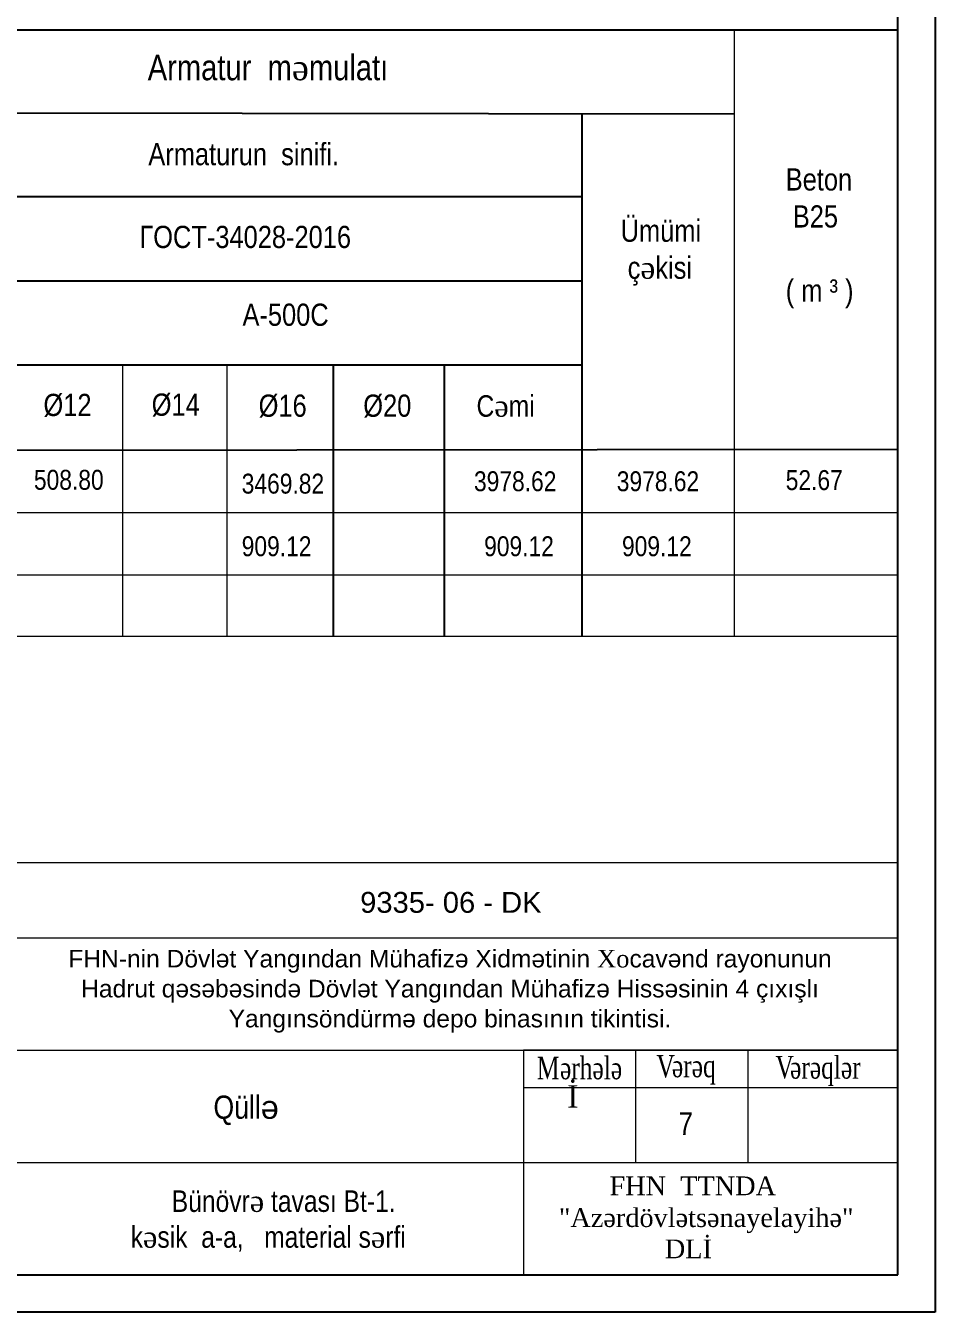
# Model space of a CAD drawing. Header units: millimetres. Extents: x -149347 to 251215, y -2929184 to -2541447.
# Drawn here: x -56005 to -43311, y -2699597 to -2681645 of the extents above; entities that cross this region are included whole.
import ezdxf

# ---------------------------------------------------------------- set-up
doc = ezdxf.new("R2010")
doc.units = ezdxf.units.MM
doc.linetypes.add('DASHED', pattern=[19.05, 12.7, -6.35])
doc.layers.add('Text blocks_Ном._пера__1', color=7, linetype='Continuous', lineweight=15)
doc.layers.add('перегородка', color=130, linetype='Continuous', lineweight=20)
doc.styles.add('400', font='times.ttf', dxfattribs={"width": 0.75, "height": 300})
doc.styles.add('Arial', font='arial.ttf')
doc.styles.add('style6', font='ARIALN.TTF', dxfattribs={"height": 300})
doc.styles.add('Times New Roman', font='times.ttf')

# ---------------------------------------------------------------- blocks, each defined once
blk = doc.blocks.new('mekteb')
at = {"color": 0, "lineweight": 25}
for p, q in [((139843, -1821466), (139843, -1849866)), ((139843, -1849866), (99643, -1849866))]:
    blk.add_line(p, q, dxfattribs=at)
at = {"color": 0, "lineweight": 25, "ltscale": 15}
for p, q in [((139343, -1849366), (139343, -1821966)), ((101643, -1849366), (139343, -1849366))]:
    blk.add_line(p, q, dxfattribs=at)
at = {"linetype": 'Continuous', "lineweight": 15}
for p, q in [((120843, -1844866), (139343, -1844866)), ((120843, -1846366), (139343, -1846366)), ((135843, -1847866), (135843, -1846366)), ((137343, -1847866), (137343, -1846366)), ((134343, -1846866), (139343, -1846866)), ((120843, -1847866), (139343, -1847866)), ((120843, -1849366), (139343, -1849366))]:
    blk.add_line(p, q, dxfattribs=at)
for points in [[(120843, -1849366), (139343, -1849366), (139343, -1843866), (120843, -1843866)], [(134343, -1849366), (139343, -1849366), (139343, -1846366), (134343, -1846366)]]:
    blk.add_lwpolyline(points, close=True, dxfattribs=at)
at = {"lineweight": 25, "ltscale": 15, "style": '400', "width": 0.75}
for s, p in [('ərhələ', (134831, -1846755)), ('V', (136119, -1846732)), ('   V', (137454, -1846743)), ('ərəqlər', (137904, -1846747)), (' M', (134437, -1846755)), ('ərəq', (136326, -1846728))]:
    blk.add_text(s, height=300, dxfattribs=at).set_placement(p)
at = {"lineweight": 25, "ltscale": 15, "attachment_point": 1, "style": 'Times New Roman'}
for s, insert, char_height, width in [('{\\fTimes New Roman|b0|i0|c238|p18;\\H0.42397x;İ\\fTimes New Roman|b0|i0|c186|p18;\\H2.3586x;      }', (134926, -1846834), 707.62, 10102.13), ('"{\\fTimes New Roman|b0|i0|c238|p18;Azərdövlətsənayelayihə"\\P              } {\\fTimes New Roman|b0|i0|c238|p18;DLİ}', (134816, -1848478), 250, 8698.57)]:
    blk.add_mtext(s, dxfattribs=dict(at, insert=insert, char_height=char_height, width=width))
at = {"lineweight": 25, "insert": (130203, -1846973), "char_height": 310, "width": 5486.13, "attachment_point": 1, "style": 'style6'}
blk.add_mtext('{\\C0;Q\\fArial Narrow|b0|i0|c238|p34;üll\\fArial|b0|i0|c0|p34;ə}', dxfattribs=at)
at = {"lineweight": 25, "ltscale": 15, "insert": (135115, -1848053), "char_height": 250, "attachment_point": 1, "style": 'Times New Roman'}
blk.add_mtext('  {\\fTimes New Roman|b0|i0|c238|p18;  FHN  TTNDA}', dxfattribs=at)
at = {"layer": 'Text blocks_Ном._пера__1', "linetype": 'Continuous', "lineweight": 25, "insert": (128266, -1845580), "char_height": 235, "width": 10191.85, "attachment_point": 4, "line_spacing_factor": 1.021551, "style": 'Arial'}
blk.add_mtext('\\pxqc;{\\fArial|b0|i0|c238|p34;\\C256;FHN-nin Dövlət Yangından Mühafizə Xidmətinin \\fTimes New Roman|b0|i0|c204|p18;Xo\\fArial|b0|i0|c238|p34;cavənd rayonunun Hadrut qəsəbəsində Dövlət Yangından Mühafizə Hissəsinin 4 çıxışlı Yangınsöndürmə depo binasının tikintisi.}', dxfattribs=at)
at = {"layer": 'перегородка', "lineweight": 30, "insert": (132162, -1844536), "char_height": 441.245, "width": 6524.89, "attachment_point": 7, "style": 'Arial'}
blk.add_mtext('{\\fArial|b0|i0|c238|p34;\\H0.63158x;\\C7;9335\\fArial|b0|i0|c204|p34;- \\fArial|b0|i0|c238|p34;06\\fArial|b0|i0|c204|p34; - DK}', dxfattribs=at)

msp = doc.modelspace()

# ---------------------------------------------------------------- linework, layer by layer
at = {"color": 0, "lineweight": 25, "ltscale": 200}
msp.add_line((-63165.94982, -2681704.08544), (-43833.68995, -2681704.08544), dxfattribs=at)
at = {"color": 0, "linetype": 'ByBlock', "lineweight": 13, "ltscale": 30}
for p, q in [((-46114.5634, -2690164.88761), (-46114.5634, -2681704.08544)), ((-54653.30301, -2686381.39126), (-54653.30301, -2690164.88761)), ((-53195.39571, -2690164.88761), (-53195.39571, -2686384.21405)), ((-63165.94982, -2688434.80383), (-43833.69007, -2688434.80383)), ((-63165.94982, -2689308.31621), (-43833.69007, -2689308.31621)), ((-63165.94982, -2690164.88761), (-43833.68995, -2690164.88761))]:
    msp.add_line(p, q, dxfattribs=at)
at = {"color": 0, "lineweight": 25, "ltscale": 1500}
for p, q in [((-46114.5634, -2682879.55809), (-58956.2471, -2682858.90037)), ((-48243.8003, -2684033.15626), (-58956.2471, -2684033.15626)), ((-48243.8003, -2685207.27376), (-58956.2471, -2685207.27376)), ((-43833.68995, -2687559.36968), (-63165.94982, -2687575.65834))]:
    msp.add_line(p, q, dxfattribs=at)
at = {"color": 0, "lineweight": 25, "ltscale": 1200}
for p, q in [((-48243.8003, -2682876.56667), (-48243.8003, -2690164.88761)), ((-51714.32948, -2686384.39558), (-51714.32948, -2690164.88761)), ((-50167.33461, -2686384.39558), (-50167.33461, -2690164.88761))]:
    msp.add_line(p, q, dxfattribs=at)
at = {"color": 0, "linetype": 'DASHED', "lineweight": 25, "ltscale": 1500}
msp.add_line((-48243.8003, -2686381.39126), (-58956.2471, -2686381.39126), dxfattribs=at)

# ---------------------------------------------------------------- block references
at = {"lineweight": 15, "xscale": 1.044984502239007, "yscale": 1.044984502239007, "zscale": 1.044984502239007}
msp.add_blockref('mekteb', (-189445.16833, -766515.16798), dxfattribs=at)

# ---------------------------------------------------------------- texts
at = {"width": 32007.3888313, "attachment_point": 1, "style": 'style6'}
for s, insert, char_height in [('{\\fArial Narrow|b0|i0|c238|p34;              Armatur  m\\fTimes New Roman|b0|i0|c238|p18;ə\\fArial Narrow|b0|i0|c238|p34;mulatı \\L   \\l          }', (-55885.62511, -2682050.08208), 355.05804627), ('{\\fArial Narrow|b0|i0|c238|p34;              Armaturun  sinifi. \\L   \\l          }', (-55675.27943, -2683281.40171), 309.7893837), ('ГOCT-34028-2016', (-54415.62122, -2684436.90333), 309.7893837), ('{\\fArial Narrow|b0|i0|c238|p34; A-500C}', (-53078.53752, -2685522.40793), 309.7893837)]:
    msp.add_mtext(s, dxfattribs=dict(at, insert=insert, char_height=char_height))
at = {"lineweight": 9, "attachment_point": 1, "style": 'style6'}
for s, insert, char_height, width in [('{\\fArial Narrow|b0|i0|c238|p34; }Beton \\P{\\fArial Narrow|b0|i0|c238|p34;  }B25\\P\\P{\\fArial Narrow|b0|i0|c238|p34; }( m ³ )', (-45496.92923, -2683634.35444), 309.7893837, 7601.3810736), ('{\\fArial Narrow|b0|i0|c238|p34;                  Bünövr\\fTimes New Roman|b0|i0|c238|p18;ə\\fArial Narrow|b0|i0|c238|p34; tavası Bt-1.\\P            k\\fTimes New Roman|b0|i0|c238|p18;ə\\fArial Narrow|b0|i0|c238|p34;sik  a-a,   mater}i{\\fArial Narrow|b0|i0|c238|p34;al s\\fTimes New Roman|b0|i0|c238|p18;ə\\fArial Narrow|b0|i0|c238|p34;rfi }', (-55687.00418, -2697896.43718), 300, 16361.4251786)]:
    msp.add_mtext(s, dxfattribs=dict(at, insert=insert, char_height=char_height, width=width))
at = {"color": 0, "lineweight": 25, "insert": (-52734.83418, -2684350.03736), "char_height": 309.78938369, "width": 22595.0733822, "attachment_point": 1, "style": 'style6'}
msp.add_mtext('{\\fArial Narrow|b0|i0|c238|p34;                                                   Ümümi  \\P                                                    ç\\fTimes New Roman|b0|i0|c238|p18;ə\\fArial Narrow|b0|i0|c238|p34;kisi\\P                                                             }\\P{\\fArial Narrow|b0|i0|c238|p34;\\P             }', dxfattribs=at)
at = {"color": 0, "lineweight": 20, "attachment_point": 1, "style": 'style6'}
for s, insert, char_height, width in [('{\\fArial Narrow|b0|i0|c238|p34;               }  %%C{\\fArial Narrow|b0|i0|c238|p34;12 \\P                 }', (-57434.82191, -2686780.90202), 309.7893837, 9226.5951965), ('{\\fArial Narrow|b0|i0|c238|p34;               }  %%C{\\fArial Narrow|b0|i0|c238|p34;14 \\P                 }', (-55924.24454, -2686776.79105), 309.7893837, 9226.5951965), ('{\\fArial Narrow|b0|i0|c238|p34;    %%C16     }  {\\fArial Narrow|b0|i0|c238|p34; }%%C{\\fArial Narrow|b0|i0|c238|p34;20\\P                 }', (-53149.11978, -2686791.17289), 309.78938369, 9226.5951965), ('{\\fArial Narrow|b0|i0|c238|p34;                                                   C\\fTimes New Roman|b0|i0|c238|p18;ə\\fArial Narrow|b0|i0|c238|p34;mi \\P                                                    \\P                                                             \\P             }', (-54586.91077, -2686800.72523), 300, 22595.0733822)]:
    msp.add_mtext(s, dxfattribs=dict(at, insert=insert, char_height=char_height, width=width))
at = {"color": 0, "linetype": 'ByBlock', "lineweight": 13, "ltscale": 30, "char_height": 277.8677555, "attachment_point": 1, "style": 'style6'}
for s, insert in [('{\\fArial Narrow|b0|i0|c238|p34;  508.80}', (-56068.03034, -2687841.8284)), ('{\\fArial Narrow|b0|i0|c238|p34;3469.82}', (-52990.80813, -2687895.37463)), ('{\\fArial Narrow|b0|i0|c238|p34;3978.62}', (-49749.20297, -2687862.09417)), ('{\\fArial Narrow|b0|i0|c238|p34;3978.62}', (-47756.46415, -2687862.09417)), ('{\\fArial Narrow|b0|i0|c238|p34;52.67}', (-45398.60879, -2687845.72064)), ('{\\fArial Narrow|b0|i0|c238|p34;909.12}', (-52990.80813, -2688768.887)), ('{\\fArial Narrow|b0|i0|c238|p34;909.12}', (-49607.43268, -2688768.887)), ('{\\fArial Narrow|b0|i0|c238|p34;909.12}', (-47683.55224, -2688768.887))]:
    msp.add_mtext(s, dxfattribs=dict(at, insert=insert))
at = {"color": 1, "lineweight": 13, "insert": (-47093.54772, -2696964.2878), "char_height": 313.5, "width": 9108.5172214, "attachment_point": 5, "style": 'style6'}
msp.add_mtext('{\\fArial Narrow|b0|i0|c238|p34;      7}', dxfattribs=at)

doc.saveas('drawing.dxf')
